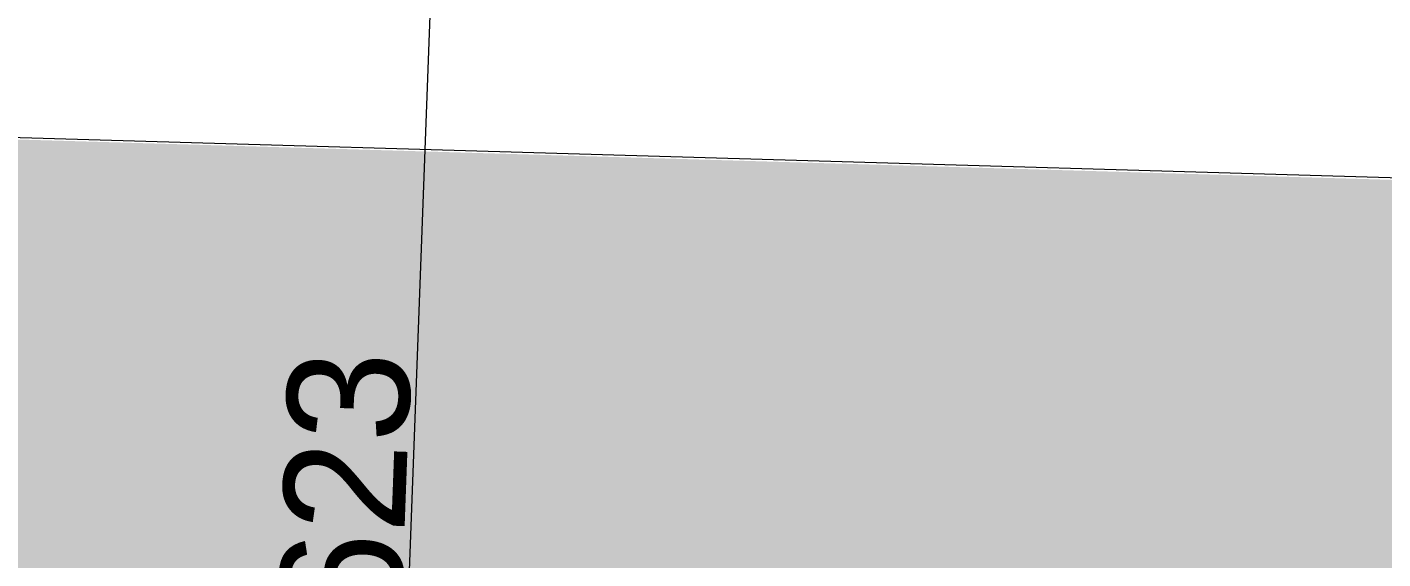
# Model space of a CAD drawing. Header units: centimetres. Extents: x 63871 to 181827, y -95930 to 42199.
# Drawn here: x 149570 to 150348, y 21638 to 21943 of the extents above; entities that cross this region are included whole.
import ezdxf

# ---------------------------------------------------------------- set-up
doc = ezdxf.new("R2010")
doc.units = ezdxf.units.CM
for name, color, linetype, lineweight in [('ARA SINIRLAR', 225, 'Continuous', 15), ('ARM_Pen_No__252', 8, 'Continuous', 18), ('OLUK', 222, 'Continuous', 15)]:
    doc.layers.add(name, color=color, linetype=linetype, lineweight=lineweight)
doc.layers.add('Dıış Ölçü', color=140, linetype='Continuous')
doc.styles.add('RomanS', font='')
doc.styles.get('RomanS').set_extended_font_data('Stylus BT')
doc.dimstyles.new('BÖYÜK', dxfattribs={"dimtxt": 70, "dimasz": 5, "dimexe": 5, "dimexo": 5, "dimgap": 2, "dimtad": 3, "dimdec": 0, "dimzin": 0, "dimdsep": 46, "dimtxsty": 'RomanS', "dimblk": 'DOT', "dimcen": 5, "dimadec": 0, "dimazin": 0, "dimtfac": 1, "dimtdec": 0, "dimtix": 1, "dimtofl": 0, "dimtmove": 1, "dimatfit": 0, "dimldrblk": 'DOT', "dimfxl": 10, "dimfxlon": 1, "dimtolj": 1, "dimtzin": 0, "dimarcsym": 0})

# ---------------------------------------------------------------- blocks, each defined once
blk = doc.blocks.new('_Dot')
at = {"color": 0, "linetype": 'ByBlock', "lineweight": -2}
blk.add_line((-0.5, 0), (-1, 0), dxfattribs=at)
at = {"color": 0, "linetype": 'ByBlock', "const_width": 0.5}
blk.add_lwpolyline([(-0.25, 0, 1), (0.25, 0, 1)], format="xyb", close=True, dxfattribs=at)
blk = doc.blocks.new('*D180')
at = {"layer": 'Defpoints', "color": 0, "transparency": 16777216}
for p in [(-6626.1, 5806.75), (-6619.83, 5806.52), (-6642.95, 5183.76)]:
    blk.add_point(p, dxfattribs=at)
at = {"layer": 'Dıış Ölçü', "color": 0, "lineweight": -2, "transparency": 16777216}
for p, q in [((-6649.03, 5188.99), (-6626.28, 5801.75)), ((-6624.83, 5806.7), (-6631.09, 5806.93)), ((-6647.95, 5183.94), (-6654.22, 5184.18))]:
    blk.add_line(p, q, dxfattribs=at)
at = {"layer": 'Dıış Ölçü', "color": 0, "lineweight": -2, "transparency": 16777216, "xscale": 5, "yscale": 5, "zscale": 5}
for p, rotation in [((-6626.1, 5806.75), 87.87361722026468), ((-6649.22, 5183.99), 267.8736172202647)]:
    blk.add_blockref('_Dot', p, dxfattribs=dict(at, rotation=rotation))
at = {"layer": 'Dıış Ölçü', "color": 0, "transparency": 16777216, "insert": (-6675.94, 5496.79), "char_height": 70, "attachment_point": 5, "rotation": 87.87362, "style": 'RomanS'}
blk.add_mtext('\\A1;623', dxfattribs=at)
blk = doc.blocks.new('yerleşim planı')
at = {"layer": 'ARM_Pen_No__252'}
h = blk.add_hatch(dxfattribs=at)
h.set_pattern_fill('AR-HBONE', color=256, scale=0.51)
h.set_pattern_definition([(45, (-177987.134, -15156.517), (0, 73.27889), [155.448, -51.816]), (135, (-177950.495, -15119.877), (7e-15, 73.27889), [155.448, -51.816])])
h.paths.add_polyline_path([(-11399.71, 5829.41), (-11341.13, 5424.64), (438.6, 5081.28), (456.1, 5480.93)])
at = {"layer": 'ARA SINIRLAR'}
blk.add_lwpolyline([(-11419.5, 5829.99), (476.13, 5483.25)], dxfattribs=at)
at = {"layer": 'Dıış Ölçü'}
dim = blk.add_aligned_dim(p1=(-6642.95, 5183.76), p2=(-6619.83, 5806.52), distance=6.27, dimstyle='BÖYÜK', dxfattribs=at)
dim.commit()
dim.dimension.update_dxf_attribs({"geometry": '*D180', "text_midpoint": (-6675.94, 5496.79)})

msp = doc.modelspace()

# ---------------------------------------------------------------- block references
at = {"layer": 'OLUK'}
msp.add_blockref('yerleşim planı', (156428.79, 16182.58), dxfattribs=at)

doc.saveas('drawing.dxf')
